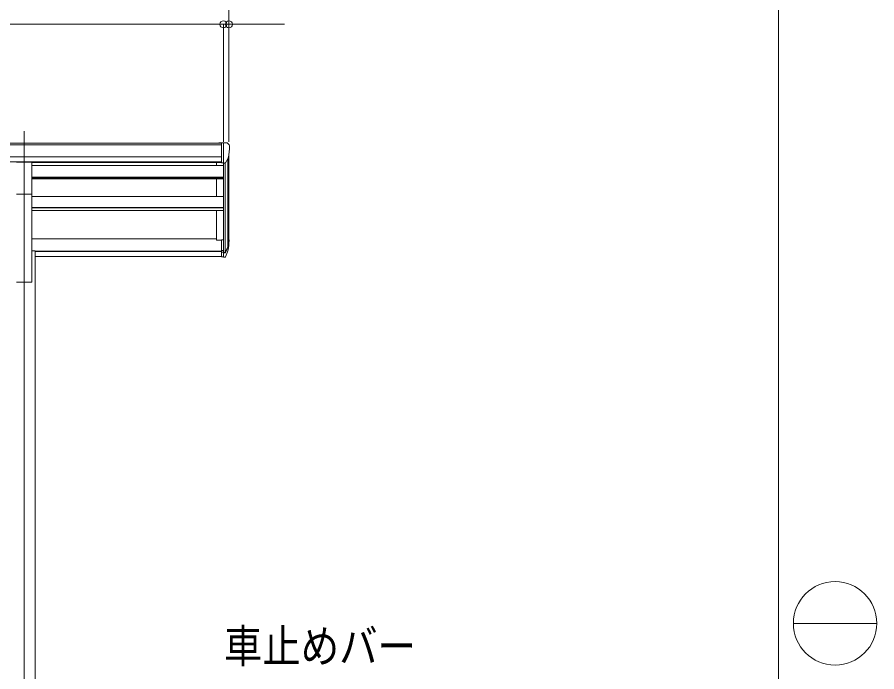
# Model space of a CAD drawing. Units: millimetres at full size; details may follow other scales. Extents: x -6988 to 7066, y -4877 to 4823.
# Drawn here: x 3976 to 7066, y -1076 to 1277 of the extents above; entities that cross this region are included whole.
import ezdxf
from ezdxf.enums import TextEntityAlignment as Align

# ---------------------------------------------------------------- set-up
doc = ezdxf.new("R2010")
doc.units = ezdxf.units.MM
doc.header["$LTSCALE"] = 25
doc.header["$PDMODE"] = 32
doc.header["$PDSIZE"] = 25
for name, color, linetype, lineweight in [('0-1_本体', 4, 'Continuous', 9), ('0-2_部品', 7, 'Continuous', 9), ('0-8_PARTS2', 2, 'Continuous', 9), ('0-A_寸法', 6, 'Continuous', 9), ('F-0_240', 7, 'Continuous', 9)]:
    doc.layers.add(name, color=color, linetype=linetype, lineweight=lineweight)
doc.styles.add('ＭＳ ゴシック', font='')
doc.styles.get('ＭＳ ゴシック').set_extended_font_data('MS Gothic')

msp = doc.modelspace()

# ---------------------------------------------------------------- linework, layer by layer
at = {"layer": '0-1_本体'}
for p, q in [((1859.56, 823.34), (4710.56, 823.34)), ((1859.56, 817.99), (4710.56, 817.99)), ((1859.56, 774.46), (4710.56, 774.46)), ((4737.06, 473.82), (4737.06, 786.59)), ((1859.56, 756.79), (4710.56, 756.79)), ((4028.56, 754.42), (4710.56, 754.42)), ((4028.56, 743.16), (4717.06, 743.16)), ((4692.06, 743.16), (4692.06, 754.42)), ((4717.06, 751.96), (4717.06, 475.99)), ((4723.06, 752.43), (4723.06, 431.55)), ((4732.77, 767.79), (4732.77, 449.55)), ((4028.56, 701.23), (4717.06, 701.23)), ((4028.56, 699.74), (4717.06, 699.74)), ((4028.56, 695.54), (4717.06, 695.54)), ((4692.06, 631.8), (4692.06, 695.54)), ((4028.56, 324.58), (4028.56, 641.37)), ((4028.57, 631.8), (4717.06, 631.8)), ((4028.56, 592.36), (4717.06, 592.36)), ((4028.56, 590.89), (4717.06, 590.89)), ((4028.56, 581.63), (4717.06, 581.63)), ((4692.06, 475.16), (4692.06, 581.63)), ((4028.56, 479.96), (4692.06, 479.96)), ((4710.56, 475.16), (4692.06, 475.16)), ((4028.56, 437.15), (4040.56, 437.15)), ((4040.56, 437.15), (4040.56, -1950.31)), ((4040.56, 435.87), (4710.56, 435.87)), ((4040.56, 434.47), (4710.56, 434.47)), ((4040.56, 417.1), (4710.56, 417.1)), ((3973.56, 324.58), (4028.56, 324.58))]:
    msp.add_line(p, q, dxfattribs=at)
at = {"layer": '0-2_部品'}
for p, q in [((4710.56, 824.94), (4700.56, 824.85)), ((4700.56, 823.34), (4700.56, 824.85)), ((4710.56, 752.96), (4710.56, 824.94)), ((4729.06, 824.94), (4710.56, 824.94)), ((4717.06, 751.96), (4717.06, 824.94)), ((4729.06, 824.94), (4731.39, 824.8)), ((4732.15, 824.37), (4736.21, 818.57)), ((4739.06, 815.57), (4739.06, 814.94)), ((3973.56, 755.1), (4028.56, 755.1)), ((4028.56, 640.94), (4028.56, 755.1)), ((4710.56, 752.96), (4717.06, 752.96)), ((4717.06, 751.96), (4722.27, 752.28)), ((4724.68, 753.77), (4733.96, 769.84)), ((3973.56, 640.94), (4028.56, 640.94)), ((4710.56, 475.99), (4710.56, 414.93)), ((4710.56, 475.99), (4717.06, 475.99)), ((4717.06, 475.99), (4717.06, 414.11)), ((4710.56, 437.68), (4717.06, 437.68)), ((4723.49, 432.03), (4733.25, 450.44)), ((4734.67, 449.95), (4724.5, 430.78)), ((4732.08, 433.09), (4724.5, 415.61)), ((4710.56, 432.28), (4717.06, 432.28)), ((4710.56, 414.93), (4717.06, 414.93)), ((4717.06, 431.28), (4722.19, 431.28)), ((4717.06, 429.28), (4721.9, 429.28)), ((4717.06, 414.11), (4721.9, 414.11))]:
    msp.add_line(p, q, dxfattribs=at)
for centre, radius, start, end in [((4731.33, 823.8), 1, 35, 86.5), ((4537.06, 814.94), 202, 347.09739, 0), ((4736.06, 815.57), 3, 0, 87), ((4722.08, 755.27), 3, 273.5, 330), ((4649.11, 476.4), 88.05, 342.78929, 2.77608), ((4648.4, 472.12), 89.07, 345.58812, 5.50424), ((4603.84, 469.17), 133.22, 344.28698, 356.72013), ((4721.9, 432.28), 3, 270, 330), ((4721.9, 417.11), 3, 270, 330), ((4722.19, 432.78), 1.5, 270, 330)]:
    msp.add_arc(centre, radius, start, end, dxfattribs=at)
at = {"layer": '0-8_PARTS2'}
msp.add_line((4001.06, 866.86), (4001.06, -2796.6), dxfattribs=at)
at = {"layer": '0-A_寸法'}
for p, q in [((4737.06, 1672.19), (4737.06, 1251.14)), ((1853.06, 1251.14), (4717.06, 1251.14)), ((4717.06, 1251.14), (4717.06, 828.52)), ((4717.06, 1251.14), (4737.06, 1251.14)), ((4737.06, 1251.14), (4737.06, 828.52)), ((4737.06, 1251.14), (4937.06, 1251.14))]:
    msp.add_line(p, q, dxfattribs=at)
for p in [(4717.06, 1251.14), (4737.06, 1251.14)]:
    msp.add_point(p, dxfattribs=at)
at = {"layer": 'F-0_240', "color": 5}
msp.add_line((6712.12, 4822.79), (6712.12, -4877.21), dxfattribs=at)
at = {"layer": 'F-0_240', "color": 4}
msp.add_line((6765.55, -902.21), (7065.55, -902.21), dxfattribs=at)
msp.add_circle((6915.55, -902.21), 150, dxfattribs=at)

# ---------------------------------------------------------------- texts
at = {"layer": '0-A_寸法', "color": 7, "style": 'ＭＳ ゴシック', "width": 0.85}
msp.add_text('車止めバー', height=119.1, dxfattribs=at).set_placement((4718.95, -1079.47), align=Align.BOTTOM_LEFT)

doc.saveas('drawing.dxf')
